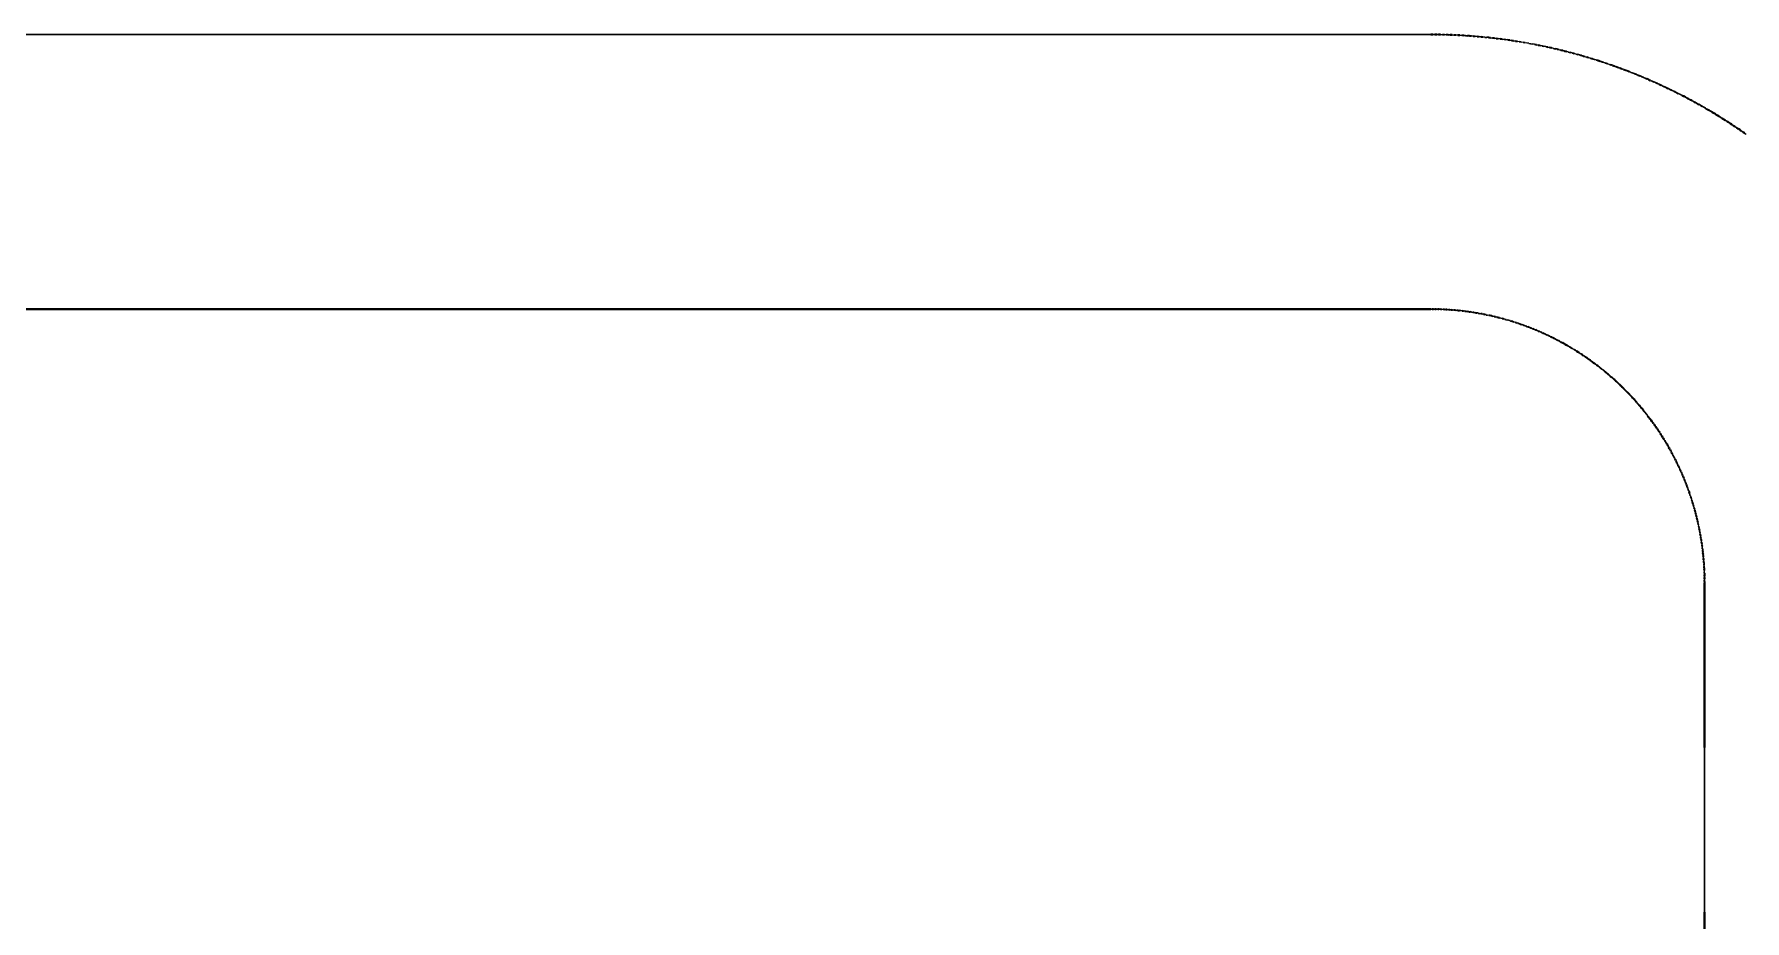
# Model space of a CAD drawing. Header units: metres. Extents: x 2 to 41.4, y 0.9 to 39.
# Drawn here: x 36.993 to 39.49, y 7.476 to 8.77 of the extents above; entities that cross this region are included whole.
import ezdxf

# ---------------------------------------------------------------- set-up
doc = ezdxf.new("R2010")
doc.units = ezdxf.units.M
doc.layers.add('BSA_MATERIAL_SECTION', color=7, linetype='Continuous')

msp = doc.modelspace()

# ---------------------------------------------------------------- linework, layer by layer
at = {"layer": 'BSA_MATERIAL_SECTION'}
for p, q in [((36.2699, 8.7697), (39.0316, 8.7697)), ((39.0316, 8.7689), (36.2699, 8.7689)), ((39.0345, 8.7697), (39.0316, 8.7697)), ((39.0316, 8.7693), (39.0316, 8.7697)), ((39.0316, 8.7693), (39.0316, 8.7697)), ((39.0316, 8.7693), (39.0316, 8.7689)), ((39.0316, 8.7693), (39.0316, 8.7689)), ((39.0316, 8.7689), (39.0345, 8.7689)), ((39.0345, 8.7697), (39.0373, 8.7697)), ((39.0373, 8.7689), (39.0345, 8.7689)), ((39.0401, 8.7697), (39.0373, 8.7697)), ((39.0373, 8.7689), (39.0401, 8.7689)), ((39.0401, 8.7697), (39.0429, 8.7696)), ((39.0429, 8.7688), (39.0401, 8.7689)), ((39.0457, 8.7696), (39.0429, 8.7696)), ((39.0429, 8.7688), (39.0457, 8.7688)), ((39.0457, 8.7696), (39.0486, 8.7695)), ((39.0485, 8.7687), (39.0457, 8.7688)), ((39.0485, 8.7687), (39.0514, 8.7687)), ((39.0514, 8.7695), (39.0486, 8.7695)), ((39.0514, 8.7695), (39.0542, 8.7694)), ((39.0542, 8.7686), (39.0514, 8.7687)), ((39.057, 8.7693), (39.0542, 8.7694)), ((39.0542, 8.7686), (39.057, 8.7685)), ((39.057, 8.7693), (39.0598, 8.7692)), ((39.0598, 8.7684), (39.057, 8.7685)), ((39.0626, 8.7691), (39.0598, 8.7692)), ((39.0598, 8.7684), (39.0626, 8.7683)), ((39.0626, 8.7691), (39.0655, 8.769)), ((39.0654, 8.7682), (39.0626, 8.7683)), ((39.0654, 8.7682), (39.0682, 8.7681)), ((39.0683, 8.7689), (39.0655, 8.769)), ((39.0711, 8.7679), (39.0682, 8.7681)), ((39.0683, 8.7689), (39.0711, 8.7687)), ((39.0739, 8.7686), (39.0711, 8.7687)), ((39.0711, 8.7679), (39.0739, 8.7678)), ((39.0739, 8.7686), (39.0767, 8.7684)), ((39.0767, 8.7676), (39.0739, 8.7678)), ((39.0796, 8.7683), (39.0767, 8.7684)), ((39.0767, 8.7676), (39.0795, 8.7675)), ((39.0823, 8.7673), (39.0795, 8.7675)), ((39.0796, 8.7683), (39.0824, 8.7681)), ((39.0823, 8.7673), (39.0851, 8.7671)), ((39.0824, 8.7681), (39.0852, 8.7679)), ((39.0879, 8.7669), (39.0851, 8.7671)), ((39.088, 8.7677), (39.0852, 8.7679)), ((39.0879, 8.7669), (39.0907, 8.7667)), ((39.0908, 8.7675), (39.088, 8.7677)), ((39.0936, 8.7665), (39.0907, 8.7667)), ((39.0908, 8.7675), (39.0936, 8.7673)), ((39.0964, 8.7671), (39.0936, 8.7673)), ((39.0936, 8.7665), (39.0964, 8.7663)), ((39.0964, 8.7671), (39.0992, 8.7668)), ((39.0992, 8.7661), (39.0964, 8.7663)), ((39.1021, 8.7666), (39.0992, 8.7668)), ((39.0992, 8.7661), (39.102, 8.7658)), ((39.1048, 8.7656), (39.102, 8.7658)), ((39.1021, 8.7666), (39.1049, 8.7664)), ((39.1048, 8.7656), (39.1076, 8.7653)), ((39.1077, 8.7661), (39.1049, 8.7664)), ((39.1077, 8.7661), (39.1105, 8.7658)), ((39.1105, 8.7658), (39.1133, 8.7655)), ((39.1161, 8.7652), (39.1133, 8.7655)), ((39.1104, 8.765), (39.1076, 8.7653)), ((39.1104, 8.765), (39.1132, 8.7647)), ((39.116, 8.7644), (39.1132, 8.7647)), ((39.116, 8.7644), (39.1188, 8.7641)), ((39.1189, 8.7649), (39.1161, 8.7652)), ((39.1216, 8.7638), (39.1188, 8.7641)), ((39.1189, 8.7649), (39.1217, 8.7646)), ((39.1216, 8.7638), (39.1244, 8.7635)), ((39.1245, 8.7643), (39.1217, 8.7646)), ((39.1272, 8.7632), (39.1244, 8.7635)), ((39.1245, 8.7643), (39.1273, 8.764)), ((39.1272, 8.7632), (39.13, 8.7628)), ((39.1301, 8.7636), (39.1273, 8.764)), ((39.1328, 8.7625), (39.13, 8.7628)), ((39.1301, 8.7636), (39.1329, 8.7633)), ((39.1328, 8.7625), (39.1356, 8.7621)), ((39.1357, 8.7629), (39.1329, 8.7633)), ((39.1384, 8.7618), (39.1356, 8.7621)), ((39.1357, 8.7629), (39.1385, 8.7625)), ((39.1384, 8.7618), (39.1412, 8.7614)), ((39.1413, 8.7622), (39.1385, 8.7625)), ((39.144, 8.761), (39.1412, 8.7614)), ((39.1413, 8.7622), (39.1441, 8.7618)), ((39.144, 8.761), (39.1468, 8.7606)), ((39.1469, 8.7614), (39.1441, 8.7618)), ((39.1495, 8.7602), (39.1468, 8.7606)), ((39.1469, 8.7614), (39.1497, 8.761)), ((39.1495, 8.7602), (39.1523, 8.7597)), ((39.1524, 8.7605), (39.1497, 8.761)), ((39.1551, 8.7593), (39.1523, 8.7597)), ((39.1524, 8.7605), (39.1552, 8.7601)), ((39.1551, 8.7593), (39.1579, 8.7589)), ((39.158, 8.7597), (39.1552, 8.7601)), ((39.1607, 8.7584), (39.1579, 8.7589)), ((39.158, 8.7597), (39.1608, 8.7592)), ((39.1607, 8.7584), (39.1635, 8.758)), ((39.1636, 8.7588), (39.1608, 8.7592)), ((39.1662, 8.7575), (39.1635, 8.758)), ((39.1636, 8.7588), (39.1664, 8.7583)), ((39.1662, 8.7575), (39.169, 8.757)), ((39.1691, 8.7578), (39.1664, 8.7583)), ((39.1718, 8.7565), (39.169, 8.757)), ((39.1691, 8.7578), (39.1719, 8.7573)), ((39.1746, 8.756), (39.1718, 8.7565)), ((39.1747, 8.7568), (39.1719, 8.7573)), ((39.1746, 8.756), (39.1773, 8.7555)), ((39.1747, 8.7568), (39.1775, 8.7563)), ((39.1773, 8.7555), (39.1801, 8.755)), ((39.1775, 8.7563), (39.1802, 8.7558)), ((39.1829, 8.7545), (39.1801, 8.755)), ((39.183, 8.7553), (39.1802, 8.7558)), ((39.1829, 8.7545), (39.1856, 8.7539)), ((39.1858, 8.7547), (39.183, 8.7553)), ((39.1884, 8.7534), (39.1856, 8.7539)), ((39.1858, 8.7547), (39.1886, 8.7542)), ((39.1884, 8.7534), (39.1912, 8.7528)), ((39.1913, 8.7536), (39.1886, 8.7542)), ((39.1939, 8.7523), (39.1912, 8.7528)), ((39.1913, 8.7536), (39.1941, 8.7531)), ((39.1939, 8.7523), (39.1967, 8.7517)), ((39.1941, 8.7531), (39.1968, 8.7525)), ((39.1994, 8.7511), (39.1967, 8.7517)), ((39.1996, 8.7519), (39.1968, 8.7525)), ((39.1994, 8.7511), (39.2022, 8.7505)), ((39.2024, 8.7513), (39.1996, 8.7519)), ((39.2049, 8.7499), (39.2022, 8.7505)), ((39.2024, 8.7513), (39.2051, 8.7507)), ((39.2049, 8.7499), (39.2077, 8.7493)), ((39.2079, 8.7501), (39.2051, 8.7507)), ((39.2104, 8.7487), (39.2077, 8.7493)), ((39.2079, 8.7501), (39.2106, 8.7494)), ((39.2104, 8.7487), (39.2132, 8.748)), ((39.2106, 8.7494), (39.2134, 8.7488)), ((39.2159, 8.7474), (39.2132, 8.748)), ((39.2161, 8.7482), (39.2134, 8.7488)), ((39.2159, 8.7474), (39.2187, 8.7467)), ((39.2188, 8.7475), (39.2161, 8.7482)), ((39.2214, 8.7461), (39.2187, 8.7467)), ((39.2188, 8.7475), (39.2216, 8.7469)), ((39.2214, 8.7461), (39.2241, 8.7454)), ((39.2243, 8.7462), (39.2216, 8.7469)), ((39.2269, 8.7447), (39.2241, 8.7454)), ((39.2243, 8.7462), (39.2271, 8.7455)), ((39.2269, 8.7447), (39.2296, 8.744)), ((39.2298, 8.7448), (39.2271, 8.7455)), ((39.2323, 8.7433), (39.2296, 8.744)), ((39.2298, 8.7448), (39.2325, 8.7441)), ((39.2323, 8.7433), (39.2351, 8.7426)), ((39.2325, 8.7441), (39.2353, 8.7434)), ((39.2378, 8.7419), (39.2351, 8.7426)), ((39.238, 8.7427), (39.2353, 8.7434)), ((39.2378, 8.7419), (39.2405, 8.7412)), ((39.2407, 8.7419), (39.238, 8.7427)), ((39.2432, 8.7404), (39.2405, 8.7412)), ((39.2407, 8.7419), (39.2434, 8.7412)), ((39.2432, 8.7404), (39.2459, 8.7397)), ((39.2434, 8.7412), (39.2461, 8.7404)), ((39.2489, 8.7397), (39.2461, 8.7404)), ((39.2487, 8.7389), (39.2459, 8.7397)), ((39.2487, 8.7389), (39.2514, 8.7381)), ((39.2516, 8.7389), (39.2489, 8.7397)), ((39.2541, 8.7374), (39.2514, 8.7381)), ((39.2516, 8.7389), (39.2543, 8.7381)), ((39.2541, 8.7374), (39.2568, 8.7366)), ((39.257, 8.7373), (39.2543, 8.7381)), ((39.2595, 8.7358), (39.2568, 8.7366)), ((39.257, 8.7373), (39.2597, 8.7365)), ((39.2595, 8.7358), (39.2622, 8.735)), ((39.2624, 8.7357), (39.2597, 8.7365)), ((39.2649, 8.7342), (39.2622, 8.735)), ((39.2624, 8.7357), (39.2651, 8.7349)), ((39.2649, 8.7342), (39.2676, 8.7333)), ((39.2678, 8.7341), (39.2651, 8.7349)), ((39.2703, 8.7325), (39.2676, 8.7333)), ((39.2678, 8.7341), (39.2705, 8.7333)), ((39.2729, 8.7316), (39.2703, 8.7325)), ((39.2705, 8.7333), (39.2732, 8.7324)), ((39.2729, 8.7316), (39.2756, 8.7308)), ((39.2759, 8.7316), (39.2732, 8.7324)), ((39.2756, 8.7308), (39.2783, 8.7299)), ((39.2786, 8.7307), (39.2759, 8.7316)), ((39.281, 8.7291), (39.2783, 8.7299)), ((39.2786, 8.7307), (39.2812, 8.7298)), ((39.281, 8.7291), (39.2837, 8.7282)), ((39.2839, 8.7289), (39.2812, 8.7298)), ((39.2863, 8.7273), (39.2837, 8.7282)), ((39.2839, 8.7289), (39.2866, 8.728)), ((39.2863, 8.7273), (39.289, 8.7264)), ((39.2893, 8.7271), (39.2866, 8.728)), ((39.2917, 8.7255), (39.289, 8.7264)), ((39.2893, 8.7271), (39.2919, 8.7262)), ((39.2917, 8.7255), (39.2943, 8.7245)), ((39.2919, 8.7262), (39.2946, 8.7253)), ((39.297, 8.7236), (39.2943, 8.7245)), ((39.2973, 8.7244), (39.2946, 8.7253)), ((39.297, 8.7236), (39.2997, 8.7227)), ((39.2999, 8.7234), (39.2973, 8.7244)), ((39.3023, 8.7217), (39.2997, 8.7227)), ((39.2999, 8.7234), (39.3026, 8.7225)), ((39.3023, 8.7217), (39.305, 8.7208)), ((39.3052, 8.7215), (39.3026, 8.7225)), ((39.3076, 8.7198), (39.305, 8.7208)), ((39.3052, 8.7215), (39.3079, 8.7206)), ((39.3076, 8.7198), (39.3102, 8.7188)), ((39.3105, 8.7196), (39.3079, 8.7206)), ((39.3129, 8.7178), (39.3102, 8.7188)), ((39.3105, 8.7196), (39.3132, 8.7186)), ((39.3129, 8.7178), (39.3155, 8.7168)), ((39.3132, 8.7186), (39.3158, 8.7176)), ((39.3182, 8.7158), (39.3155, 8.7168)), ((39.3184, 8.7166), (39.3158, 8.7176)), ((39.3182, 8.7158), (39.3208, 8.7148)), ((39.3211, 8.7156), (39.3184, 8.7166)), ((39.3211, 8.7156), (39.3237, 8.7145)), ((39.3234, 8.7138), (39.3208, 8.7148)), ((39.3234, 8.7138), (39.326, 8.7128)), ((39.3237, 8.7145), (39.3263, 8.7135)), ((39.3286, 8.7117), (39.326, 8.7128)), ((39.3289, 8.7125), (39.3263, 8.7135)), ((39.3286, 8.7117), (39.3313, 8.7107)), ((39.3316, 8.7114), (39.3289, 8.7125)), ((39.3339, 8.7096), (39.3313, 8.7107)), ((39.3316, 8.7114), (39.3342, 8.7104)), ((39.3339, 8.7096), (39.3365, 8.7085)), ((39.3342, 8.7104), (39.3368, 8.7093)), ((39.3391, 8.7075), (39.3365, 8.7085)), ((39.3394, 8.7082), (39.3368, 8.7093)), ((39.3391, 8.7075), (39.3417, 8.7064)), ((39.342, 8.7071), (39.3394, 8.7082)), ((39.3443, 8.7053), (39.3417, 8.7064)), ((39.342, 8.7071), (39.3446, 8.706)), ((39.3443, 8.7053), (39.3469, 8.7042)), ((39.3446, 8.706), (39.3472, 8.7049)), ((39.3495, 8.7031), (39.3469, 8.7042)), ((39.3498, 8.7038), (39.3472, 8.7049)), ((39.3495, 8.7031), (39.352, 8.7019)), ((39.3524, 8.7027), (39.3498, 8.7038)), ((39.3546, 8.7008), (39.352, 8.7019)), ((39.3524, 8.7027), (39.3549, 8.7015)), ((39.3546, 8.7008), (39.3572, 8.6997)), ((39.3549, 8.7015), (39.3575, 8.7004)), ((39.3598, 8.6985), (39.3572, 8.6997)), ((39.3601, 8.6992), (39.3575, 8.7004)), ((39.3598, 8.6985), (39.3623, 8.6974)), ((39.3627, 8.6981), (39.3601, 8.6992)), ((39.3649, 8.6962), (39.3623, 8.6974)), ((39.3627, 8.6981), (39.3652, 8.6969)), ((39.3649, 8.6962), (39.3675, 8.695)), ((39.3678, 8.6957), (39.3652, 8.6969)), ((39.37, 8.6938), (39.3675, 8.695)), ((39.3678, 8.6957), (39.3704, 8.6945)), ((39.37, 8.6938), (39.3726, 8.6926)), ((39.3704, 8.6945), (39.3729, 8.6933)), ((39.3751, 8.6914), (39.3726, 8.6926)), ((39.3755, 8.6921), (39.3729, 8.6933)), ((39.3751, 8.6914), (39.3777, 8.6902)), ((39.378, 8.6909), (39.3755, 8.6921)), ((39.378, 8.6909), (39.3805, 8.6897)), ((39.3802, 8.689), (39.3777, 8.6902)), ((39.3802, 8.689), (39.3827, 8.6877)), ((39.3831, 8.6885), (39.3805, 8.6897)), ((39.3853, 8.6865), (39.3827, 8.6877)), ((39.3831, 8.6885), (39.3856, 8.6872)), ((39.3878, 8.6853), (39.3853, 8.6865)), ((39.3881, 8.686), (39.3856, 8.6872)), ((39.3878, 8.6853), (39.3903, 8.684)), ((39.3881, 8.686), (39.3907, 8.6847)), ((39.3903, 8.684), (39.3928, 8.6827)), ((39.3907, 8.6847), (39.3932, 8.6834)), ((39.3953, 8.6815), (39.3928, 8.6827)), ((39.3957, 8.6822), (39.3932, 8.6834)), ((39.3978, 8.6802), (39.3953, 8.6815)), ((39.3957, 8.6822), (39.3982, 8.6809)), ((39.3978, 8.6802), (39.4003, 8.6789)), ((39.4007, 8.6796), (39.3982, 8.6809)), ((39.4003, 8.6789), (39.4028, 8.6776)), ((39.4032, 8.6783), (39.4007, 8.6796)), ((39.4053, 8.6763), (39.4028, 8.6776)), ((39.4032, 8.6783), (39.4057, 8.677)), ((39.4053, 8.6763), (39.4078, 8.6749)), ((39.4082, 8.6756), (39.4057, 8.677)), ((39.4103, 8.6736), (39.4078, 8.6749)), ((39.4082, 8.6756), (39.4107, 8.6743)), ((39.4103, 8.6736), (39.4128, 8.6723)), ((39.4132, 8.673), (39.4107, 8.6743)), ((39.4153, 8.6709), (39.4128, 8.6723)), ((39.4132, 8.673), (39.4156, 8.6716)), ((39.4153, 8.6709), (39.4177, 8.6696)), ((39.4181, 8.6703), (39.4156, 8.6716)), ((39.4202, 8.6682), (39.4177, 8.6696)), ((39.4181, 8.6703), (39.4206, 8.6689)), ((39.4202, 8.6682), (39.4227, 8.6668)), ((39.4206, 8.6689), (39.423, 8.6675)), ((39.4251, 8.6655), (39.4227, 8.6668)), ((39.4255, 8.6661), (39.423, 8.6675)), ((39.428, 8.6648), (39.4255, 8.6661)), ((39.4251, 8.6655), (39.4276, 8.6641)), ((39.43, 8.6627), (39.4276, 8.6641)), ((39.428, 8.6648), (39.4304, 8.6634)), ((39.4324, 8.6613), (39.43, 8.6627)), ((39.4328, 8.6619), (39.4304, 8.6634)), ((39.4324, 8.6613), (39.4349, 8.6598)), ((39.4328, 8.6619), (39.4353, 8.6605)), ((39.4349, 8.6598), (39.4373, 8.6584)), ((39.4377, 8.6591), (39.4353, 8.6605)), ((39.4397, 8.657), (39.4373, 8.6584)), ((39.4377, 8.6591), (39.4401, 8.6577)), ((39.4422, 8.6555), (39.4397, 8.657)), ((39.4426, 8.6562), (39.4401, 8.6577)), ((39.4422, 8.6555), (39.4446, 8.6541)), ((39.4426, 8.6562), (39.445, 8.6548)), ((39.447, 8.6526), (39.4446, 8.6541)), ((39.4474, 8.6533), (39.445, 8.6548)), ((39.447, 8.6526), (39.4494, 8.6512)), ((39.4474, 8.6533), (39.4498, 8.6518)), ((39.4494, 8.6512), (39.4518, 8.6497)), ((39.4522, 8.6504), (39.4498, 8.6518)), ((39.4542, 8.6482), (39.4518, 8.6497)), ((39.4522, 8.6504), (39.4546, 8.6489)), ((39.4566, 8.6467), (39.4542, 8.6482)), ((39.4546, 8.6489), (39.457, 8.6474)), ((39.4566, 8.6467), (39.459, 8.6452)), ((39.4594, 8.6459), (39.457, 8.6474)), ((39.459, 8.6452), (39.4613, 8.6437)), ((39.4618, 8.6444), (39.4594, 8.6459)), ((39.4637, 8.6422), (39.4613, 8.6437)), ((39.4618, 8.6444), (39.4641, 8.6429)), ((39.4637, 8.6422), (39.4661, 8.6407)), ((39.4665, 8.6413), (39.4641, 8.6429)), ((39.4684, 8.6391), (39.4661, 8.6407)), ((39.4665, 8.6413), (39.4689, 8.6398)), ((39.4684, 8.6391), (39.4708, 8.6376)), ((39.4712, 8.6382), (39.4689, 8.6398)), ((39.4732, 8.636), (39.4708, 8.6376)), ((39.4712, 8.6382), (39.4736, 8.6367)), ((39.4732, 8.636), (39.4755, 8.6345)), ((39.4759, 8.6351), (39.4736, 8.6367)), ((39.4778, 8.6329), (39.4755, 8.6345)), ((39.4759, 8.6351), (39.4783, 8.6336)), ((39.4778, 8.6329), (39.4802, 8.6313)), ((39.4783, 8.6336), (39.4806, 8.632)), ((39.4825, 8.6297), (39.4802, 8.6313)), ((39.483, 8.6304), (39.4806, 8.632)), ((39.4825, 8.6297), (39.4848, 8.6282)), ((39.4853, 8.6288), (39.483, 8.6304)), ((39.4872, 8.6266), (39.4848, 8.6282)), ((39.4853, 8.6288), (39.4876, 8.6272)), ((39.4872, 8.6266), (39.4895, 8.6249)), ((39.4899, 8.6256), (39.4876, 8.6272)), ((39.4918, 8.6233), (39.4895, 8.6249)), ((39.0316, 8.3689), (36.2699, 8.3689)), ((36.2699, 8.3681), (39.0316, 8.3681)), ((39.0316, 8.3689), (39.0336, 8.3689)), ((39.0316, 8.3689), (39.0316, 8.3685)), ((39.0316, 8.3689), (39.0316, 8.3685)), ((39.0316, 8.3681), (39.0316, 8.3685)), ((39.0316, 8.3681), (39.0316, 8.3685)), ((39.0336, 8.3681), (39.0316, 8.3681)), ((39.0356, 8.3689), (39.0336, 8.3689)), ((39.0336, 8.3681), (39.0356, 8.3681)), ((39.0356, 8.3689), (39.0376, 8.3689)), ((39.0376, 8.3681), (39.0356, 8.3681)), ((39.0396, 8.3688), (39.0376, 8.3689)), ((39.0376, 8.3681), (39.0396, 8.368)), ((39.0396, 8.3688), (39.0416, 8.3688)), ((39.0416, 8.368), (39.0396, 8.368)), ((39.0436, 8.3687), (39.0416, 8.3688)), ((39.0416, 8.368), (39.0435, 8.3679)), ((39.0455, 8.3679), (39.0435, 8.3679)), ((39.0436, 8.3687), (39.0455, 8.3687)), ((39.0475, 8.3686), (39.0455, 8.3687)), ((39.0455, 8.3679), (39.0475, 8.3678)), ((39.0475, 8.3686), (39.0495, 8.3685)), ((39.0495, 8.3677), (39.0475, 8.3678)), ((39.0515, 8.3684), (39.0495, 8.3685)), ((39.0495, 8.3677), (39.0515, 8.3676)), ((39.0515, 8.3684), (39.0535, 8.3683)), ((39.0535, 8.3675), (39.0515, 8.3676)), ((39.0555, 8.3682), (39.0535, 8.3683)), ((39.0535, 8.3675), (39.0554, 8.3674)), ((39.0574, 8.3673), (39.0554, 8.3674)), ((39.0555, 8.3682), (39.0575, 8.3681)), ((39.0574, 8.3673), (39.0594, 8.3671)), ((39.0594, 8.3679), (39.0575, 8.3681)), ((39.0594, 8.3679), (39.0614, 8.3678)), ((39.0614, 8.367), (39.0594, 8.3671)), ((39.0634, 8.3676), (39.0614, 8.3678)), ((39.0614, 8.367), (39.0634, 8.3668)), ((39.0634, 8.3676), (39.0654, 8.3675)), ((39.0653, 8.3667), (39.0634, 8.3668)), ((39.0653, 8.3667), (39.0673, 8.3665)), ((39.0674, 8.3673), (39.0654, 8.3675)), ((39.0693, 8.3663), (39.0673, 8.3665)), ((39.0674, 8.3673), (39.0694, 8.3671)), ((39.0693, 8.3663), (39.0713, 8.3661)), ((39.0713, 8.3669), (39.0694, 8.3671)), ((39.0713, 8.3669), (39.0733, 8.3667)), ((39.0713, 8.3661), (39.0732, 8.3659)), ((39.0752, 8.3657), (39.0732, 8.3659)), ((39.0753, 8.3665), (39.0733, 8.3667)), ((39.0753, 8.3665), (39.0773, 8.3663)), ((39.0792, 8.3661), (39.0773, 8.3663)), ((39.0792, 8.3661), (39.0812, 8.3658)), ((39.0832, 8.3656), (39.0812, 8.3658)), ((39.0772, 8.3655), (39.0752, 8.3657)), ((39.0772, 8.3655), (39.0791, 8.3653)), ((39.0811, 8.365), (39.0791, 8.3653)), ((39.0811, 8.365), (39.0831, 8.3648)), ((39.0831, 8.3648), (39.0851, 8.3645)), ((39.0832, 8.3656), (39.0852, 8.3653)), ((39.087, 8.3642), (39.0851, 8.3645)), ((39.0871, 8.365), (39.0852, 8.3653)), ((39.087, 8.3642), (39.089, 8.364)), ((39.0871, 8.365), (39.0891, 8.3648)), ((39.0909, 8.3637), (39.089, 8.364)), ((39.0911, 8.3645), (39.0891, 8.3648)), ((39.0929, 8.3634), (39.0909, 8.3637)), ((39.0911, 8.3645), (39.093, 8.3642)), ((39.0929, 8.3634), (39.0949, 8.3631)), ((39.095, 8.3639), (39.093, 8.3642)), ((39.0968, 8.3627), (39.0949, 8.3631)), ((39.095, 8.3639), (39.097, 8.3635)), ((39.0968, 8.3627), (39.0988, 8.3624)), ((39.0989, 8.3632), (39.097, 8.3635)), ((39.1007, 8.3621), (39.0988, 8.3624)), ((39.1009, 8.3629), (39.0989, 8.3632)), ((39.1007, 8.3621), (39.1027, 8.3617)), ((39.1009, 8.3629), (39.1028, 8.3625)), ((39.1046, 8.3614), (39.1027, 8.3617)), ((39.1028, 8.3625), (39.1048, 8.3622)), ((39.1046, 8.3614), (39.1066, 8.361)), ((39.1067, 8.3618), (39.1048, 8.3622)), ((39.1085, 8.3606), (39.1066, 8.361)), ((39.1067, 8.3618), (39.1087, 8.3614)), ((39.1085, 8.3606), (39.1105, 8.3602)), ((39.1106, 8.361), (39.1087, 8.3614)), ((39.1124, 8.3598), (39.1105, 8.3602)), ((39.1126, 8.3606), (39.1106, 8.361)), ((39.1124, 8.3598), (39.1144, 8.3594)), ((39.1126, 8.3606), (39.1145, 8.3602)), ((39.1163, 8.359), (39.1144, 8.3594)), ((39.1145, 8.3602), (39.1165, 8.3598)), ((39.1163, 8.359), (39.1183, 8.3586)), ((39.1184, 8.3594), (39.1165, 8.3598)), ((39.1202, 8.3582), (39.1183, 8.3586)), ((39.1204, 8.3589), (39.1184, 8.3594)), ((39.1202, 8.3582), (39.1221, 8.3577)), ((39.1204, 8.3589), (39.1223, 8.3585)), ((39.1241, 8.3573), (39.1221, 8.3577)), ((39.1223, 8.3585), (39.1242, 8.358)), ((39.1241, 8.3573), (39.126, 8.3568)), ((39.1262, 8.3576), (39.1242, 8.358)), ((39.1279, 8.3563), (39.126, 8.3568)), ((39.1262, 8.3576), (39.1281, 8.3571)), ((39.1279, 8.3563), (39.1298, 8.3558)), ((39.13, 8.3566), (39.1281, 8.3571)), ((39.1298, 8.3558), (39.1318, 8.3553)), ((39.132, 8.3561), (39.13, 8.3566)), ((39.1337, 8.3548), (39.1318, 8.3553)), ((39.132, 8.3561), (39.1339, 8.3556)), ((39.1356, 8.3543), (39.1337, 8.3548)), ((39.1339, 8.3556), (39.1358, 8.3551)), ((39.1356, 8.3543), (39.1375, 8.3538)), ((39.1377, 8.3546), (39.1358, 8.3551)), ((39.1394, 8.3533), (39.1375, 8.3538)), ((39.1377, 8.3546), (39.1396, 8.354)), ((39.1394, 8.3533), (39.1413, 8.3527)), ((39.1415, 8.3535), (39.1396, 8.354)), ((39.1413, 8.3527), (39.1432, 8.3522)), ((39.1415, 8.3535), (39.1435, 8.353)), ((39.1451, 8.3516), (39.1432, 8.3522)), ((39.1454, 8.3524), (39.1435, 8.353)), ((39.147, 8.3511), (39.1451, 8.3516)), ((39.1473, 8.3518), (39.1454, 8.3524)), ((39.147, 8.3511), (39.1489, 8.3505)), ((39.1473, 8.3518), (39.1492, 8.3512)), ((39.1508, 8.3499), (39.1489, 8.3505)), ((39.1511, 8.3507), (39.1492, 8.3512)), ((39.1508, 8.3499), (39.1527, 8.3493)), ((39.1511, 8.3507), (39.153, 8.3501)), ((39.1546, 8.3487), (39.1527, 8.3493)), ((39.153, 8.3501), (39.1549, 8.3494)), ((39.1546, 8.3487), (39.1565, 8.3481)), ((39.1568, 8.3488), (39.1549, 8.3494)), ((39.1584, 8.3474), (39.1565, 8.3481)), ((39.1568, 8.3488), (39.1586, 8.3482)), ((39.1584, 8.3474), (39.1603, 8.3468)), ((39.1605, 8.3476), (39.1586, 8.3482)), ((39.1621, 8.3462), (39.1603, 8.3468)), ((39.1624, 8.3469), (39.1605, 8.3476)), ((39.1621, 8.3462), (39.164, 8.3455)), ((39.1624, 8.3469), (39.1643, 8.3463)), ((39.1659, 8.3448), (39.164, 8.3455)), ((39.1643, 8.3463), (39.1662, 8.3456)), ((39.1659, 8.3448), (39.1678, 8.3442)), ((39.168, 8.3449), (39.1662, 8.3456)), ((39.1696, 8.3435), (39.1678, 8.3442)), ((39.168, 8.3449), (39.1699, 8.3442)), ((39.1696, 8.3435), (39.1715, 8.3428)), ((39.1718, 8.3436), (39.1699, 8.3442)), ((39.1733, 8.3421), (39.1715, 8.3428)), ((39.1718, 8.3436), (39.1736, 8.3429)), ((39.1733, 8.3421), (39.1752, 8.3414)), ((39.1755, 8.3421), (39.1736, 8.3429)), ((39.177, 8.3407), (39.1752, 8.3414)), ((39.1755, 8.3421), (39.1773, 8.3414)), ((39.1792, 8.3407), (39.1773, 8.3414)), ((39.177, 8.3407), (39.1789, 8.34)), ((39.1807, 8.3392), (39.1789, 8.34)), ((39.1792, 8.3407), (39.181, 8.34)), ((39.1807, 8.3392), (39.1826, 8.3385)), ((39.1829, 8.3392), (39.181, 8.34)), ((39.1844, 8.3377), (39.1826, 8.3385)), ((39.1829, 8.3392), (39.1847, 8.3385)), ((39.1844, 8.3377), (39.1862, 8.337)), ((39.1865, 8.3377), (39.1847, 8.3385)), ((39.1881, 8.3362), (39.1862, 8.337)), ((39.1865, 8.3377), (39.1884, 8.3369)), ((39.1881, 8.3362), (39.1899, 8.3354)), ((39.1902, 8.3361), (39.1884, 8.3369)), ((39.1917, 8.3346), (39.1899, 8.3354)), ((39.1902, 8.3361), (39.192, 8.3353)), ((39.1917, 8.3346), (39.1935, 8.3338)), ((39.1938, 8.3345), (39.192, 8.3353)), ((39.1953, 8.333), (39.1935, 8.3338)), ((39.1938, 8.3345), (39.1957, 8.3337)), ((39.1953, 8.333), (39.1971, 8.3322)), ((39.1975, 8.3329), (39.1957, 8.3337)), ((39.1989, 8.3313), (39.1971, 8.3322)), ((39.1993, 8.3321), (39.1975, 8.3329)), ((39.1989, 8.3313), (39.2007, 8.3305)), ((39.1993, 8.3321), (39.2011, 8.3312)), ((39.2025, 8.3297), (39.2007, 8.3305)), ((39.2011, 8.3312), (39.2029, 8.3304)), ((39.2025, 8.3297), (39.2043, 8.3288)), ((39.2047, 8.3295), (39.2029, 8.3304)), ((39.2061, 8.328), (39.2043, 8.3288)), ((39.2047, 8.3295), (39.2065, 8.3287)), ((39.2061, 8.328), (39.2079, 8.3271)), ((39.2083, 8.3278), (39.2065, 8.3287)), ((39.2097, 8.3262), (39.2079, 8.3271)), ((39.2083, 8.3278), (39.21, 8.3269)), ((39.2097, 8.3262), (39.2115, 8.3253)), ((39.2118, 8.326), (39.21, 8.3269)), ((39.2132, 8.3244), (39.2115, 8.3253)), ((39.2136, 8.3251), (39.2118, 8.326)), ((39.2132, 8.3244), (39.215, 8.3235)), ((39.2136, 8.3251), (39.2154, 8.3242)), ((39.215, 8.3235), (39.2167, 8.3226)), ((39.2154, 8.3242), (39.2171, 8.3233)), ((39.2185, 8.3217), (39.2167, 8.3226)), ((39.2189, 8.3224), (39.2171, 8.3233)), ((39.2203, 8.3207), (39.2185, 8.3217)), ((39.2206, 8.3214), (39.2189, 8.3224)), ((39.2203, 8.3207), (39.222, 8.3198)), ((39.2206, 8.3214), (39.2224, 8.3205)), ((39.222, 8.3198), (39.2237, 8.3188)), ((39.2224, 8.3205), (39.2241, 8.3195)), ((39.2255, 8.3179), (39.2237, 8.3188)), ((39.2259, 8.3186), (39.2241, 8.3195)), ((39.2272, 8.3169), (39.2255, 8.3179)), ((39.2276, 8.3176), (39.2259, 8.3186)), ((39.2272, 8.3169), (39.2289, 8.3159)), ((39.2276, 8.3176), (39.2293, 8.3166)), ((39.2289, 8.3159), (39.2307, 8.3149)), ((39.2311, 8.3156), (39.2293, 8.3166)), ((39.2324, 8.314), (39.2307, 8.3149)), ((39.2311, 8.3156), (39.2328, 8.3147)), ((39.2341, 8.313), (39.2324, 8.314)), ((39.2328, 8.3147), (39.2345, 8.3136)), ((39.2341, 8.313), (39.2358, 8.3119)), ((39.2362, 8.3126), (39.2345, 8.3136)), ((39.2358, 8.3119), (39.2375, 8.3109)), ((39.2379, 8.3116), (39.2362, 8.3126)), ((39.2392, 8.3099), (39.2375, 8.3109)), ((39.2379, 8.3116), (39.2396, 8.3106)), ((39.2409, 8.3089), (39.2392, 8.3099)), ((39.2396, 8.3106), (39.2413, 8.3095)), ((39.2409, 8.3089), (39.2426, 8.3078)), ((39.243, 8.3085), (39.2413, 8.3095)), ((39.2443, 8.3068), (39.2426, 8.3078)), ((39.243, 8.3085), (39.2447, 8.3074)), ((39.2443, 8.3068), (39.2459, 8.3057)), ((39.2464, 8.3064), (39.2447, 8.3074)), ((39.2459, 8.3057), (39.2476, 8.3046)), ((39.248, 8.3053), (39.2464, 8.3064)), ((39.2493, 8.3036), (39.2476, 8.3046)), ((39.248, 8.3053), (39.2497, 8.3042)), ((39.2493, 8.3036), (39.2509, 8.3025)), ((39.2497, 8.3042), (39.2514, 8.3031)), ((39.2526, 8.3014), (39.2509, 8.3025)), ((39.253, 8.302), (39.2514, 8.3031)), ((39.2526, 8.3014), (39.2542, 8.3003)), ((39.253, 8.302), (39.2547, 8.3009)), ((39.2559, 8.2992), (39.2542, 8.3003)), ((39.2563, 8.2998), (39.2547, 8.3009)), ((39.2559, 8.2992), (39.2575, 8.298)), ((39.2563, 8.2998), (39.258, 8.2987)), ((39.2592, 8.2969), (39.2575, 8.298)), ((39.2596, 8.2976), (39.258, 8.2987)), ((39.2592, 8.2969), (39.2608, 8.2958)), ((39.2612, 8.2964), (39.2596, 8.2976)), ((39.2624, 8.2946), (39.2608, 8.2958)), ((39.2612, 8.2964), (39.2629, 8.2953)), ((39.264, 8.2935), (39.2624, 8.2946)), ((39.2645, 8.2941), (39.2629, 8.2953)), ((39.264, 8.2935), (39.2656, 8.2923)), ((39.2645, 8.2941), (39.2661, 8.293)), ((39.2672, 8.2912), (39.2656, 8.2923)), ((39.2661, 8.293), (39.2677, 8.2918)), ((39.2672, 8.2912), (39.2688, 8.29)), ((39.2693, 8.2906), (39.2677, 8.2918)), ((39.2688, 8.29), (39.2704, 8.2888)), ((39.2709, 8.2894), (39.2693, 8.2906)), ((39.272, 8.2876), (39.2704, 8.2888)), ((39.2709, 8.2894), (39.2725, 8.2883)), ((39.2736, 8.2864), (39.272, 8.2876)), ((39.2725, 8.2883), (39.2741, 8.287)), ((39.2736, 8.2864), (39.2752, 8.2852)), ((39.2757, 8.2858), (39.2741, 8.287)), ((39.2767, 8.284), (39.2752, 8.2852)), ((39.2757, 8.2858), (39.2772, 8.2846)), ((39.2767, 8.284), (39.2783, 8.2828)), ((39.2788, 8.2834), (39.2772, 8.2846)), ((39.2783, 8.2828), (39.2799, 8.2815)), ((39.2788, 8.2834), (39.2804, 8.2822)), ((39.2814, 8.2803), (39.2799, 8.2815)), ((39.2819, 8.2809), (39.2804, 8.2822)), ((39.283, 8.2791), (39.2814, 8.2803)), ((39.2819, 8.2809), (39.2835, 8.2797)), ((39.283, 8.2791), (39.2845, 8.2778)), ((39.285, 8.2784), (39.2835, 8.2797)), ((39.286, 8.2765), (39.2845, 8.2778)), ((39.285, 8.2784), (39.2865, 8.2772)), ((39.286, 8.2765), (39.2876, 8.2753)), ((39.2881, 8.2759), (39.2865, 8.2772)), ((39.2891, 8.274), (39.2876, 8.2753)), ((39.2881, 8.2759), (39.2896, 8.2746)), ((39.2891, 8.274), (39.2906, 8.2727)), ((39.2911, 8.2733), (39.2896, 8.2746)), ((39.2921, 8.2714), (39.2906, 8.2727)), ((39.2911, 8.2733), (39.2926, 8.272)), ((39.2921, 8.2714), (39.2936, 8.2701)), ((39.2941, 8.2707), (39.2926, 8.272)), ((39.2936, 8.2701), (39.2951, 8.2688)), ((39.2941, 8.2707), (39.2956, 8.2694)), ((39.2966, 8.2675), (39.2951, 8.2688)), ((39.2971, 8.2681), (39.2956, 8.2694)), ((39.2981, 8.2662), (39.2966, 8.2675)), ((39.2971, 8.2681), (39.2986, 8.2668)), ((39.2981, 8.2662), (39.2995, 8.2649)), ((39.3001, 8.2655), (39.2986, 8.2668)), ((39.301, 8.2635), (39.2995, 8.2649)), ((39.3001, 8.2655), (39.3015, 8.2641)), ((39.301, 8.2635), (39.3025, 8.2622)), ((39.303, 8.2628), (39.3015, 8.2641)), ((39.3039, 8.2608), (39.3025, 8.2622)), ((39.303, 8.2628), (39.3045, 8.2614)), ((39.3039, 8.2608), (39.3054, 8.2595)), ((39.3059, 8.2601), (39.3045, 8.2614)), ((39.3068, 8.2581), (39.3054, 8.2595)), ((39.3059, 8.2601), (39.3074, 8.2587)), ((39.3068, 8.2581), (39.3082, 8.2567)), ((39.3088, 8.2573), (39.3074, 8.2587)), ((39.3082, 8.2567), (39.3097, 8.2554)), ((39.3088, 8.2573), (39.3102, 8.2559)), ((39.3111, 8.254), (39.3097, 8.2554)), ((39.3117, 8.2545), (39.3102, 8.2559)), ((39.3125, 8.2526), (39.3111, 8.254)), ((39.3117, 8.2545), (39.3131, 8.2531)), ((39.3125, 8.2526), (39.3139, 8.2512)), ((39.3145, 8.2517), (39.3131, 8.2531)), ((39.3139, 8.2512), (39.3153, 8.2498)), ((39.3145, 8.2517), (39.3159, 8.2503)), ((39.3167, 8.2484), (39.3153, 8.2498)), ((39.3173, 8.2489), (39.3159, 8.2503)), ((39.3181, 8.2469), (39.3167, 8.2484)), ((39.3173, 8.2489), (39.3187, 8.2475)), ((39.3181, 8.2469), (39.3195, 8.2455)), ((39.32, 8.2461), (39.3187, 8.2475)), ((39.3208, 8.2441), (39.3195, 8.2455)), ((39.32, 8.2461), (39.3214, 8.2446)), ((39.3208, 8.2441), (39.3222, 8.2426)), ((39.3228, 8.2432), (39.3214, 8.2446)), ((39.3236, 8.2412), (39.3222, 8.2426)), ((39.3228, 8.2432), (39.3241, 8.2417)), ((39.3236, 8.2412), (39.3249, 8.2397)), ((39.3255, 8.2403), (39.3241, 8.2417)), ((39.3262, 8.2383), (39.3249, 8.2397)), ((39.3255, 8.2403), (39.3268, 8.2388)), ((39.3262, 8.2383), (39.3276, 8.2368)), ((39.3282, 8.2373), (39.3268, 8.2388)), ((39.3289, 8.2353), (39.3276, 8.2368)), ((39.3282, 8.2373), (39.3295, 8.2359)), ((39.3289, 8.2353), (39.3302, 8.2339)), ((39.3308, 8.2344), (39.3295, 8.2359)), ((39.3315, 8.2324), (39.3302, 8.2339)), ((39.3308, 8.2344), (39.3321, 8.2329)), ((39.3315, 8.2324), (39.3329, 8.2309)), ((39.3335, 8.2314), (39.3321, 8.2329)), ((39.3342, 8.2294), (39.3329, 8.2309)), ((39.3335, 8.2314), (39.3348, 8.2299)), ((39.3342, 8.2294), (39.3354, 8.2279)), ((39.3361, 8.2284), (39.3348, 8.2299)), ((39.3354, 8.2279), (39.3367, 8.2263)), ((39.3361, 8.2284), (39.3373, 8.2269)), ((39.338, 8.2248), (39.3367, 8.2263)), ((39.3386, 8.2253), (39.3373, 8.2269)), ((39.3393, 8.2233), (39.338, 8.2248)), ((39.3399, 8.2238), (39.3386, 8.2253)), ((39.3393, 8.2233), (39.3405, 8.2218)), ((39.3399, 8.2238), (39.3412, 8.2223)), ((39.3418, 8.2202), (39.3405, 8.2218)), ((39.3412, 8.2223), (39.3424, 8.2207)), ((39.3418, 8.2202), (39.343, 8.2187)), ((39.3437, 8.2192), (39.3424, 8.2207)), ((39.3443, 8.2171), (39.343, 8.2187)), ((39.3437, 8.2192), (39.3449, 8.2176)), ((39.3443, 8.2171), (39.3455, 8.2156)), ((39.3461, 8.2161), (39.3449, 8.2176)), ((39.3461, 8.2161), (39.3474, 8.2145)), ((39.3467, 8.214), (39.3455, 8.2156)), ((39.3467, 8.214), (39.3479, 8.2124)), ((39.3486, 8.2129), (39.3474, 8.2145)), ((39.3491, 8.2109), (39.3479, 8.2124)), ((39.3486, 8.2129), (39.3498, 8.2114)), ((39.3491, 8.2109), (39.3503, 8.2093)), ((39.351, 8.2098), (39.3498, 8.2114)), ((39.3515, 8.2077), (39.3503, 8.2093)), ((39.351, 8.2098), (39.3522, 8.2082)), ((39.3515, 8.2077), (39.3527, 8.2061)), ((39.3534, 8.2066), (39.3522, 8.2082)), ((39.3539, 8.2045), (39.3527, 8.2061)), ((39.3534, 8.2066), (39.3545, 8.205)), ((39.3539, 8.2045), (39.3551, 8.2029)), ((39.3557, 8.2034), (39.3545, 8.205)), ((39.3562, 8.2013), (39.3551, 8.2029)), ((39.3557, 8.2034), (39.3569, 8.2018)), ((39.3562, 8.2013), (39.3574, 8.1997)), ((39.358, 8.2001), (39.3569, 8.2018)), ((39.3585, 8.1981), (39.3574, 8.1997)), ((39.358, 8.2001), (39.3592, 8.1985)), ((39.3585, 8.1981), (39.3596, 8.1964)), ((39.3603, 8.1969), (39.3592, 8.1985)), ((39.3608, 8.1948), (39.3596, 8.1964)), ((39.3603, 8.1969), (39.3614, 8.1952)), ((39.3608, 8.1948), (39.3619, 8.1932)), ((39.3626, 8.1936), (39.3614, 8.1952)), ((39.363, 8.1915), (39.3619, 8.1932)), ((39.3626, 8.1936), (39.3637, 8.192)), ((39.363, 8.1915), (39.3641, 8.1899)), ((39.3648, 8.1903), (39.3637, 8.192)), ((39.3652, 8.1882), (39.3641, 8.1899)), ((39.3648, 8.1903), (39.3659, 8.1886)), ((39.3652, 8.1882), (39.3663, 8.1865)), ((39.367, 8.187), (39.3659, 8.1886)), ((39.3674, 8.1849), (39.3663, 8.1865)), ((39.367, 8.187), (39.368, 8.1853)), ((39.3674, 8.1849), (39.3684, 8.1832)), ((39.3691, 8.1836), (39.368, 8.1853)), ((39.3695, 8.1815), (39.3684, 8.1832)), ((39.3691, 8.1836), (39.3702, 8.182)), ((39.3695, 8.1815), (39.3705, 8.1799)), ((39.3712, 8.1803), (39.3702, 8.182)), ((39.3716, 8.1782), (39.3705, 8.1799)), ((39.3712, 8.1803), (39.3723, 8.1786)), ((39.3716, 8.1782), (39.3726, 8.1765)), ((39.3733, 8.1769), (39.3723, 8.1786)), ((39.3737, 8.1748), (39.3726, 8.1765)), ((39.3733, 8.1769), (39.3743, 8.1752)), ((39.3737, 8.1748), (39.3747, 8.1731)), ((39.3754, 8.1735), (39.3743, 8.1752)), ((39.3757, 8.1714), (39.3747, 8.1731)), ((39.3764, 8.1718), (39.3754, 8.1735)), ((39.3757, 8.1714), (39.3767, 8.1697)), ((39.3764, 8.1718), (39.3774, 8.1701)), ((39.3777, 8.1679), (39.3767, 8.1697)), ((39.3774, 8.1701), (39.3784, 8.1683)), ((39.3777, 8.1679), (39.3787, 8.1662)), ((39.3794, 8.1666), (39.3784, 8.1683)), ((39.3796, 8.1645), (39.3787, 8.1662)), ((39.3794, 8.1666), (39.3803, 8.1649)), ((39.3796, 8.1645), (39.3806, 8.1628)), ((39.3813, 8.1631), (39.3803, 8.1649)), ((39.3816, 8.161), (39.3806, 8.1628)), ((39.3813, 8.1631), (39.3823, 8.1614)), ((39.3816, 8.161), (39.3825, 8.1593)), ((39.3832, 8.1597), (39.3823, 8.1614)), ((39.3835, 8.1575), (39.3825, 8.1593)), ((39.3832, 8.1597), (39.3842, 8.1579)), ((39.3835, 8.1575), (39.3844, 8.1558)), ((39.3851, 8.1561), (39.3842, 8.1579)), ((39.3853, 8.154), (39.3844, 8.1558)), ((39.3851, 8.1561), (39.386, 8.1544)), ((39.3853, 8.154), (39.3862, 8.1523)), ((39.3869, 8.1526), (39.386, 8.1544)), ((39.3871, 8.1505), (39.3862, 8.1523)), ((39.3869, 8.1526), (39.3879, 8.1509)), ((39.3871, 8.1505), (39.388, 8.1487)), ((39.3888, 8.1491), (39.3879, 8.1509)), ((39.3889, 8.1469), (39.388, 8.1487)), ((39.3888, 8.1491), (39.3896, 8.1473)), ((39.3889, 8.1469), (39.3898, 8.1452)), ((39.3905, 8.1455), (39.3896, 8.1473)), ((39.3907, 8.1434), (39.3898, 8.1452)), ((39.3905, 8.1455), (39.3914, 8.1437)), ((39.3907, 8.1434), (39.3915, 8.1416)), ((39.3923, 8.1419), (39.3914, 8.1437)), ((39.3924, 8.1398), (39.3915, 8.1416)), ((39.3931, 8.1402), (39.3923, 8.1419)), ((39.3924, 8.1398), (39.3932, 8.138)), ((39.3931, 8.1402), (39.394, 8.1384)), ((39.3941, 8.1362), (39.3932, 8.138)), ((39.394, 8.1384), (39.3948, 8.1365)), ((39.3941, 8.1362), (39.3949, 8.1344)), ((39.3956, 8.1347), (39.3948, 8.1365)), ((39.3957, 8.1326), (39.3949, 8.1344)), ((39.3956, 8.1347), (39.3965, 8.1329)), ((39.3957, 8.1326), (39.3965, 8.1308)), ((39.3973, 8.1311), (39.3965, 8.1329)), ((39.3973, 8.129), (39.3965, 8.1308)), ((39.3973, 8.1311), (39.3981, 8.1293)), ((39.3973, 8.129), (39.3981, 8.1272)), ((39.3989, 8.1275), (39.3981, 8.1293)), ((39.3989, 8.1253), (39.3981, 8.1272)), ((39.3989, 8.1275), (39.3996, 8.1256)), ((39.3989, 8.1253), (39.3997, 8.1235)), ((39.4004, 8.1238), (39.3996, 8.1256)), ((39.4004, 8.1217), (39.3997, 8.1235)), ((39.4004, 8.1238), (39.4012, 8.122)), ((39.4004, 8.1217), (39.4012, 8.1198)), ((39.4019, 8.1201), (39.4012, 8.122)), ((39.4019, 8.118), (39.4012, 8.1198)), ((39.4019, 8.1201), (39.4027, 8.1183)), ((39.4019, 8.118), (39.4027, 8.1162)), ((39.4034, 8.1165), (39.4027, 8.1183)), ((39.4034, 8.1143), (39.4027, 8.1162)), ((39.4034, 8.1165), (39.4042, 8.1146)), ((39.4034, 8.1143), (39.4041, 8.1125)), ((39.4048, 8.1106), (39.4041, 8.1125)), ((39.4049, 8.1127), (39.4042, 8.1146)), ((39.4048, 8.1106), (39.4055, 8.1088)), ((39.4049, 8.1127), (39.4056, 8.1109)), ((39.4062, 8.1069), (39.4055, 8.1088)), ((39.4063, 8.109), (39.4056, 8.1109)), ((39.4062, 8.1069), (39.4069, 8.105)), ((39.4063, 8.109), (39.407, 8.1072)), ((39.4076, 8.1032), (39.4069, 8.105)), ((39.4077, 8.1053), (39.407, 8.1072)), ((39.4076, 8.1032), (39.4082, 8.1013)), ((39.4083, 8.1034), (39.4077, 8.1053)), ((39.4089, 8.0994), (39.4082, 8.1013)), ((39.4083, 8.1034), (39.409, 8.1016)), ((39.4089, 8.0994), (39.4095, 8.0975)), ((39.409, 8.1016), (39.4096, 8.0997)), ((39.4102, 8.0957), (39.4095, 8.0975)), ((39.4103, 8.0978), (39.4096, 8.0997)), ((39.4102, 8.0957), (39.4108, 8.0938)), ((39.4109, 8.0959), (39.4103, 8.0978)), ((39.4114, 8.0919), (39.4108, 8.0938)), ((39.4109, 8.0959), (39.4116, 8.094)), ((39.4114, 8.0919), (39.412, 8.09)), ((39.4116, 8.094), (39.4122, 8.0921)), ((39.4128, 8.0902), (39.4122, 8.0921)), ((39.4126, 8.0881), (39.412, 8.09)), ((39.4126, 8.0881), (39.4132, 8.0862)), ((39.4128, 8.0902), (39.4134, 8.0883)), ((39.4138, 8.0843), (39.4132, 8.0862)), ((39.414, 8.0864), (39.4134, 8.0883)), ((39.4138, 8.0843), (39.4144, 8.0824)), ((39.414, 8.0864), (39.4145, 8.0845)), ((39.4149, 8.0805), (39.4144, 8.0824)), ((39.4151, 8.0826), (39.4145, 8.0845)), ((39.4149, 8.0805), (39.4155, 8.0786)), ((39.4151, 8.0826), (39.4157, 8.0807)), ((39.416, 8.0767), (39.4155, 8.0786)), ((39.4162, 8.0788), (39.4157, 8.0807)), ((39.416, 8.0767), (39.4165, 8.0748)), ((39.4162, 8.0788), (39.4168, 8.0769)), ((39.4171, 8.0729), (39.4165, 8.0748)), ((39.4173, 8.075), (39.4168, 8.0769)), ((39.4171, 8.0729), (39.4176, 8.0709)), ((39.4173, 8.075), (39.4178, 8.0731)), ((39.4181, 8.069), (39.4176, 8.0709)), ((39.4183, 8.0712), (39.4178, 8.0731)), ((39.4181, 8.069), (39.4186, 8.0671)), ((39.4183, 8.0712), (39.4188, 8.0692)), ((39.419, 8.0652), (39.4186, 8.0671)), ((39.4193, 8.0673), (39.4188, 8.0692)), ((39.4193, 8.0673), (39.4198, 8.0654)), ((39.419, 8.0652), (39.4195, 8.0633)), ((39.42, 8.0613), (39.4195, 8.0633)), ((39.4203, 8.0634), (39.4198, 8.0654)), ((39.42, 8.0613), (39.4204, 8.0594)), ((39.4203, 8.0634), (39.4208, 8.0615)), ((39.4209, 8.0575), (39.4204, 8.0594)), ((39.4212, 8.0596), (39.4208, 8.0615)), ((39.4209, 8.0575), (39.4213, 8.0555)), ((39.4212, 8.0596), (39.4217, 8.0576)), ((39.4217, 8.0536), (39.4213, 8.0555)), ((39.4221, 8.0557), (39.4217, 8.0576)), ((39.4217, 8.0536), (39.4222, 8.0516)), ((39.4221, 8.0557), (39.4225, 8.0538)), ((39.4226, 8.0497), (39.4222, 8.0516)), ((39.4229, 8.0518), (39.4225, 8.0538)), ((39.4226, 8.0497), (39.423, 8.0478)), ((39.4229, 8.0518), (39.4234, 8.0499)), ((39.4234, 8.0458), (39.423, 8.0478)), ((39.4238, 8.0479), (39.4234, 8.0499)), ((39.4234, 8.0458), (39.4237, 8.0439)), ((39.4241, 8.0419), (39.4237, 8.0439)), ((39.4238, 8.0479), (39.4241, 8.046)), ((39.4245, 8.044), (39.4241, 8.046)), ((39.4241, 8.0419), (39.4245, 8.04)), ((39.4245, 8.044), (39.4249, 8.0421)), ((39.4252, 8.0401), (39.4249, 8.0421)), ((39.4248, 8.038), (39.4245, 8.04)), ((39.4248, 8.038), (39.4251, 8.0361)), ((39.4255, 8.0341), (39.4251, 8.0361)), ((39.4252, 8.0401), (39.4256, 8.0381)), ((39.4255, 8.0341), (39.4258, 8.0321)), ((39.4259, 8.0362), (39.4256, 8.0381)), ((39.4261, 8.0302), (39.4258, 8.0321)), ((39.4259, 8.0362), (39.4263, 8.0342)), ((39.4261, 8.0302), (39.4264, 8.0282)), ((39.4266, 8.0323), (39.4263, 8.0342)), ((39.4267, 8.0263), (39.4264, 8.0282)), ((39.4266, 8.0323), (39.4269, 8.0303)), ((39.4267, 8.0263), (39.427, 8.0243)), ((39.4272, 8.0283), (39.4269, 8.0303)), ((39.4272, 8.0223), (39.427, 8.0243)), ((39.4272, 8.0283), (39.4275, 8.0264)), ((39.4272, 8.0223), (39.4275, 8.0204)), ((39.4278, 8.0244), (39.4275, 8.0264)), ((39.4278, 8.0184), (39.4275, 8.0204)), ((39.4278, 8.0244), (39.428, 8.0224)), ((39.4278, 8.0184), (39.428, 8.0164)), ((39.4283, 8.0205), (39.428, 8.0224)), ((39.4282, 8.0144), (39.428, 8.0164)), ((39.4285, 8.0185), (39.4283, 8.0205)), ((39.4285, 8.0185), (39.4288, 8.0165)), ((39.4288, 8.0165), (39.429, 8.0145)), ((39.4282, 8.0144), (39.4284, 8.0125)), ((39.4287, 8.0105), (39.4284, 8.0125)), ((39.4287, 8.0105), (39.4289, 8.0085)), ((39.429, 8.0066), (39.4289, 8.0085)), ((39.4292, 8.0126), (39.429, 8.0145)), ((39.429, 8.0066), (39.4292, 8.0046)), ((39.4292, 8.0126), (39.4295, 8.0106)), ((39.4294, 8.0026), (39.4292, 8.0046)), ((39.4294, 8.0026), (39.4296, 8.0006)), ((39.4297, 8.0086), (39.4295, 8.0106)), ((39.4297, 7.9986), (39.4296, 8.0006)), ((39.4297, 8.0086), (39.4298, 8.0066)), ((39.4297, 7.9986), (39.4299, 7.9967)), ((39.43, 8.0046), (39.4298, 8.0066)), ((39.43, 7.9947), (39.4299, 7.9967)), ((39.43, 8.0046), (39.4302, 8.0027)), ((39.43, 7.9947), (39.4301, 7.9927)), ((39.4302, 7.9907), (39.4301, 7.9927)), ((39.4304, 8.0007), (39.4302, 8.0027)), ((39.4305, 7.9987), (39.4304, 8.0007)), ((39.4305, 7.9987), (39.4307, 7.9967)), ((39.4307, 7.9967), (39.4308, 7.9947)), ((39.4309, 7.9928), (39.4308, 7.9947)), ((39.431, 7.9908), (39.4309, 7.9928)), ((39.4302, 7.9907), (39.4303, 7.9887)), ((39.4304, 7.9868), (39.4303, 7.9887)), ((39.4304, 7.9868), (39.4305, 7.9848)), ((39.4306, 7.9828), (39.4305, 7.9848)), ((39.4306, 7.9828), (39.4307, 7.9808)), ((39.4307, 7.9788), (39.4307, 7.9808)), ((39.4307, 7.9788), (39.4308, 7.9768)), ((39.4308, 7.9749), (39.4308, 7.9768)), ((39.4308, 7.9749), (39.4308, 7.9729)), ((39.4308, 7.9709), (39.4308, 7.9729)), ((39.4308, 7.9709), (39.4308, 7.9689)), ((39.4312, 7.9689), (39.4308, 7.9689)), ((39.4308, 7.7285), (39.4308, 7.9689)), ((39.4308, 7.9689), (39.4312, 7.9689)), ((39.431, 7.9908), (39.4311, 7.9888)), ((39.4311, 7.9888), (39.4312, 7.9868)), ((39.4313, 7.9848), (39.4312, 7.9868)), ((39.4312, 7.9689), (39.4316, 7.9689)), ((39.4316, 7.9689), (39.4312, 7.9689)), ((39.4314, 7.9828), (39.4313, 7.9848)), ((39.4314, 7.9828), (39.4315, 7.9808)), ((39.4315, 7.9808), (39.4315, 7.9788)), ((39.4316, 7.9769), (39.4315, 7.9788)), ((39.4316, 7.9769), (39.4316, 7.9749)), ((39.4316, 7.9729), (39.4316, 7.9749)), ((39.4316, 7.9709), (39.4316, 7.9729)), ((39.4316, 7.9709), (39.4316, 7.9689)), ((39.4316, 7.9689), (39.4316, 7.7285)), ((39.4308, 7.7285), (39.4308, 7.4881)), ((39.4316, 7.4881), (39.4316, 7.7285)), ((39.4308, 7.4631), (39.4308, 7.4881)), ((39.4312, 7.4881), (39.4308, 7.4881)), ((39.4312, 7.4881), (39.4308, 7.4881)), ((39.4312, 7.4881), (39.4316, 7.4881)), ((39.4312, 7.4881), (39.4316, 7.4881)), ((39.4316, 7.4881), (39.4316, 7.4631))]:
    msp.add_line(p, q, dxfattribs=at)

doc.saveas('drawing.dxf')
